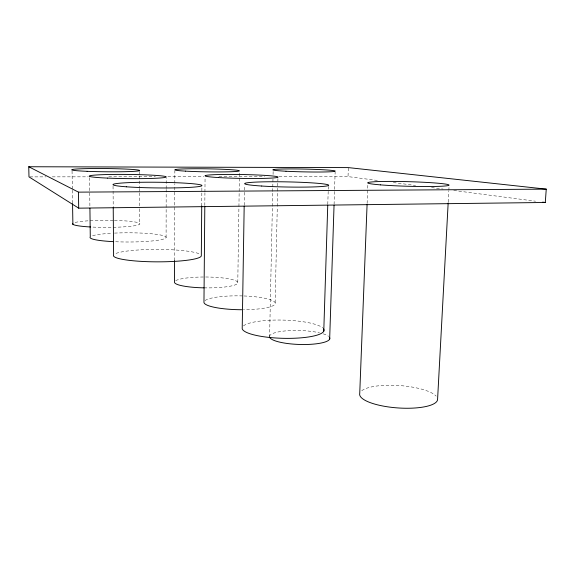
<?xml version="1.0" encoding="UTF-8"?>
<svg xmlns="http://www.w3.org/2000/svg" width="575" height="575" viewBox="0 0 575 575"><rect width="100%" height="100%" fill="white"/><g stroke="black" fill="none" stroke-linecap="round" stroke-linejoin="round"><path stroke-width="0.43" stroke-dasharray="2.88 2.16" d="M166.096 237.554L166.175 192.999M166.175 192.107L166.175 189.434M166.182 188.542L166.197 177.847M174.563 260.525L174.814 184.187M174.814 183.288L174.857 170.718M201.732 205.951L201.882 187.313M204.815 205.476L204.93 192.92M204.937 192.021L205.067 177.668M237.784 282.426L238.92 207.367M238.934 206.475L239.15 192.179M239.164 191.288L239.466 171.63M244.195 205.246L244.519 185.567M269.589 337.216L272.687 192.323M272.708 191.432L272.787 187.853M272.802 186.961L272.974 178.911M273.075 174.441L273.147 170.861M275.145 302.651L277.272 207.201M277.294 206.31L277.61 192.036M277.632 191.144L277.912 178.653M327.779 204.326L328.347 186.451M334.082 204.441L335.139 172.119M377.344 180.449L348.026 176.604L348.342 167.605M367.123 203.334L367.892 183.612M448.213 202.041L448.795 191.288M448.845 190.397L449.039 186.81M29.886 176.884L46.014 176.87M52.289 176.863L88.133 176.834M108.747 176.812L155.351 176.769M167.893 176.762L203.744 176.726M218.974 176.712L264.68 176.676M279.019 176.662L348.026 176.604M393.343 182.548L415.56 185.459M431.552 187.558L443.102 189.074M453.768 190.476L535.519 201.2M72.055 170.926L72.342 189.606M72.342 190.217L72.551 202.946M89.542 177.704L89.908 207.295M113.052 186.171L113.218 206.727M139.603 171.451L139.61 175.016M139.617 175.907L139.653 187.493M139.653 188.384L139.667 191.949M139.667 192.841L139.718 207.992M139.718 208.883L139.768 224.027M269.474 336.605A30.195 6.979 1.8 0 1 287.09 330.769A30.195 6.979 1.8 0 1 319.412 332.796M323.236 333.831A30.195 6.979 1.8 0 1 328.605 336.375M116.042 253.417A43.937 6.217 0.1 0 1 159.009 249.413A43.937 6.217 0.1 0 1 199.712 254.057M114.547 233.098A38.029 4.607 0 0 1 166.103 237.374A38.029 4.607 0 0 1 115.453 241.744M92.632 235.714A38.029 4.607 0 0 1 112.147 233.22M243.448 325.917A40.962 9.114 1.5 0 1 283.094 320.088A40.962 9.114 1.5 0 1 322.719 327.908M244.03 295.974A35.679 6.929 0.9 0 1 275.303 303.363A35.679 6.929 0.9 0 1 243.455 309.731M205.023 300.596A35.679 6.929 0.9 0 1 243.132 295.945M114.396 220.376A33.616 3.558 0 0 1 137.799 225.048A33.616 3.558 0 0 1 91.533 227.024M75.109 222.467A33.616 3.558 0 0 1 113.562 220.354M205.663 276.999A31.668 5.441 0.5 0 1 237.827 282.763A31.668 5.441 0.5 0 1 205.103 287.874M175.706 280.693A31.668 5.441 0.5 0 1 204.779 276.999M361.74 390.72A39.071 11.22 4 0 1 399.704 385.573A39.071 11.22 4 0 1 436.137 396.118"/><path stroke-width="0.86" d="M174.563 260.525L174.491 282.081A31.668 5.441 0.5 0 0 204.24 287.859M201.732 205.951L201.315 255.652A43.937 6.217 0.1 0 1 155.803 261.833A43.937 6.217 0.1 0 1 113.606 254.991L113.225 207.618M204.808 206.375L203.96 302.371A35.679 6.929 0.9 0 0 241.708 309.738M244.181 206.145L242.204 328.706A40.962 9.114 1.5 0 0 287.327 338.373A40.962 9.114 1.5 0 0 323.567 328.857M323.768 331.243L327.75 205.217M329.662 339.113L334.046 205.34M367.094 204.233L359.734 393.422A39.071 11.22 4 0 0 397.44 407.905A39.071 11.22 4 0 0 437.597 399.122L448.169 202.939M545.294 202.479L546.25 189.139L348.342 167.605L28.75 166.743L28.987 176.884L78.696 208.164L545.294 202.479L542.628 202.127M28.75 166.743L78.459 192.136L546.25 189.139M72.558 203.651L72.888 224.3M78.459 192.136L78.696 208.164M89.923 208.186L90.275 236.878A38.029 4.607 0 0 0 113.706 241.665M329.468 337.288A30.195 6.979 1.8 0 1 303.334 344.526A30.195 6.979 1.8 0 1 269.589 337.216M90.627 226.981A33.616 3.558 0 0 1 72.86 223.366M285.991 171.235A31.151 1.402 1.2 0 0 335.168 171.221A31.151 1.402 1.2 0 0 291.381 168.921A31.151 1.402 1.2 0 0 285.991 171.235M126.32 186.796A44.519 2.839 0.6 0 0 200.531 186.257A44.519 2.839 0.6 0 0 145.317 182.239A44.519 2.839 0.6 0 0 126.32 186.796M107.647 178.106A38.468 2.092 0.6 0 0 166.197 176.956A38.468 2.092 0.6 0 0 109.394 174.498A38.468 2.092 0.6 0 0 107.647 178.106M261.711 186.034A42.083 2.573 1.1 0 0 328.375 185.553A42.083 2.573 1.1 0 0 269.546 181.765A42.083 2.573 1.1 0 0 261.711 186.034M218.421 177.56A36.527 1.941 1 0 0 277.639 177.373A36.527 1.941 1 0 0 228.749 174.419A36.527 1.941 1 0 0 218.421 177.56M87.112 171.314A33.961 1.61 0.6 0 0 139.596 170.559A33.961 1.61 0.6 0 0 90.368 168.561A33.961 1.61 0.6 0 0 87.112 171.314M185.61 171.134A32.337 1.517 0.9 0 0 238.833 171.12A32.337 1.517 0.9 0 0 197.124 168.741A32.337 1.517 0.9 0 0 185.61 171.134M380.363 184.862A40.667 2.3 1.6 0 0 447.975 185.596A40.667 2.3 1.6 0 0 397.152 181.448A40.667 2.3 1.6 0 0 380.363 184.862"/></g></svg>
